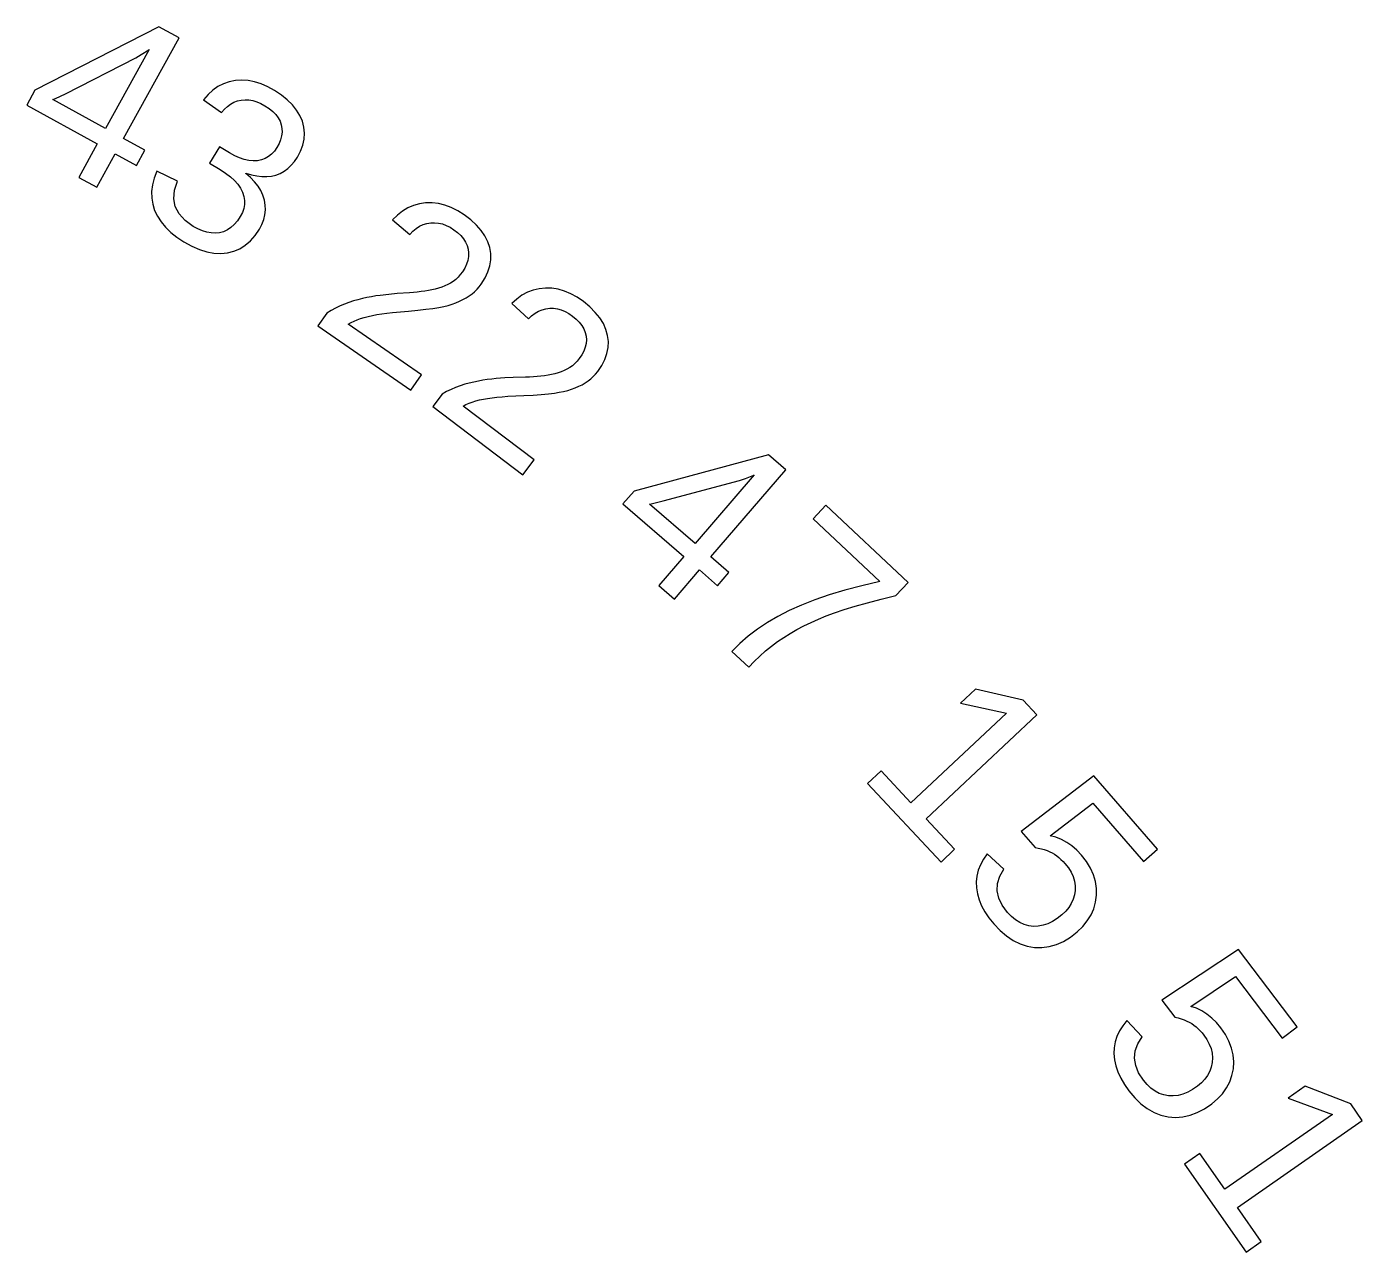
# Model space of a CAD drawing. Header units: metres. Extents: x -119 to 119, y -119 to 119.
# Drawn here: x 53.37 to 97.95, y 63.04 to 103.93 of the extents above; entities that cross this region are included whole.
import ezdxf

# ---------------------------------------------------------------- set-up
doc = ezdxf.new("R2010")
doc.units = ezdxf.units.M

msp = doc.modelspace()

# ---------------------------------------------------------------- linework, layer by layer
for p, q in [((57.787, 103.931), (53.6454, 101.815)), ((58.4573, 103.562), (57.787, 103.931)), ((56.6065, 100.198), (58.4573, 103.562)), ((57.4542, 103.173), (56.001, 100.531)), ((57.0157, 102.897), (57.1932, 103.002)), ((57.1932, 103.002), (57.4434, 103.164)), ((57.4434, 103.164), (57.4542, 103.173)), ((54.6711, 101.696), (57.0157, 102.897)), ((60.1332, 102.093), (59.9394, 102.027)), ((60.338, 102.132), (60.1332, 102.093)), ((60.5497, 102.145), (60.338, 102.132)), ((60.7636, 102.131), (60.5497, 102.145)), ((60.9797, 102.089), (60.7636, 102.131)), ((61.198, 102.021), (60.9797, 102.089)), ((53.6454, 101.815), (53.3722, 101.318)), ((54.3368, 101.539), (54.6711, 101.696)), ((59.424, 101.668), (59.2743, 101.495)), ((59.5848, 101.814), (59.424, 101.668)), ((59.7566, 101.934), (59.5848, 101.814)), ((59.9394, 102.027), (59.7566, 101.934)), ((61.4185, 101.926), (61.198, 102.021)), ((61.6413, 101.804), (61.4185, 101.926)), ((61.8709, 101.652), (61.6413, 101.804)), ((62.0708, 101.492), (61.8709, 101.652)), ((53.3722, 101.318), (55.7229, 100.025)), ((54.2408, 101.499), (54.3368, 101.539)), ((56.001, 100.531), (54.2408, 101.499)), ((59.2743, 101.495), (59.8744, 101.065)), ((59.9689, 101.177), (60.0693, 101.272)), ((60.0693, 101.272), (60.1756, 101.351)), ((60.1756, 101.351), (60.2879, 101.412)), ((60.2879, 101.412), (60.406, 101.457)), ((60.406, 101.457), (60.5301, 101.484)), ((60.5301, 101.484), (60.6584, 101.495)), ((60.6584, 101.495), (60.7882, 101.489)), ((60.7882, 101.489), (60.9196, 101.466)), ((60.9196, 101.466), (61.0526, 101.426)), ((61.0526, 101.426), (61.1872, 101.368)), ((61.1872, 101.368), (61.3232, 101.294)), ((61.3232, 101.294), (61.4641, 101.2)), ((61.4641, 101.2), (61.5849, 101.101)), ((62.2412, 101.325), (62.0708, 101.492)), ((62.382, 101.149), (62.2412, 101.325)), ((59.8744, 101.065), (59.9689, 101.177)), ((61.5849, 101.101), (61.6858, 100.998)), ((61.6858, 100.998), (61.7666, 100.889)), ((61.7666, 100.889), (61.8275, 100.775)), ((61.8275, 100.775), (61.8684, 100.656)), ((62.4932, 100.965), (62.382, 101.149)), ((62.5747, 100.774), (62.4932, 100.965)), ((62.6261, 100.578), (62.5747, 100.774)), ((61.8684, 100.656), (61.8903, 100.534)), ((61.8939, 100.41), (61.8793, 100.285)), ((61.8903, 100.534), (61.8939, 100.41)), ((62.6459, 100.381), (62.6261, 100.578)), ((62.634, 100.183), (62.6459, 100.381)), ((55.7229, 100.025), (55.1065, 98.9047)), ((57.3109, 99.8103), (56.6065, 100.198)), ((59.8067, 99.9222), (59.4784, 99.3798)), ((60.1455, 99.7171), (59.8067, 99.9222)), ((61.7258, 99.9026), (61.6418, 99.7814)), ((61.7953, 100.032), (61.7258, 99.9026)), ((61.8464, 100.159), (61.7953, 100.032)), ((61.8793, 100.285), (61.8464, 100.159)), ((62.5155, 99.7823), (62.5906, 99.983)), ((62.5906, 99.983), (62.634, 100.183)), ((55.7119, 98.5716), (56.3284, 99.6923)), ((56.3284, 99.6923), (57.0329, 99.3048)), ((57.0329, 99.3048), (57.3109, 99.8103)), ((60.3133, 99.6239), (60.1455, 99.7171)), ((60.4758, 99.5508), (60.3133, 99.6239)), ((60.633, 99.4977), (60.4758, 99.5508)), ((60.7849, 99.4646), (60.633, 99.4977)), ((60.9314, 99.4516), (60.7849, 99.4646)), ((61.0726, 99.4587), (60.9314, 99.4516)), ((61.2063, 99.4855), (61.0726, 99.4587)), ((61.3301, 99.5312), (61.2063, 99.4855)), ((61.444, 99.5957), (61.3301, 99.5312)), ((61.5479, 99.6791), (61.444, 99.5957)), ((61.6418, 99.7814), (61.5479, 99.6791)), ((62.2032, 99.3066), (62.3103, 99.4343)), ((62.3103, 99.4343), (62.4087, 99.5804)), ((62.4087, 99.5804), (62.5155, 99.7823)), ((57.7176, 99.1107), (57.6281, 98.8778)), ((58.4001, 98.7782), (57.7176, 99.1107)), ((59.4784, 99.3798), (59.8309, 99.1665)), ((59.8309, 99.1665), (60.0117, 99.0484)), ((60.0117, 99.0484), (60.1699, 98.927)), ((60.6818, 99.0313), (60.6901, 99.045)), ((60.841, 98.8981), (60.6818, 99.0313)), ((60.6901, 99.045), (60.8735, 98.9882)), ((60.8735, 98.9882), (61.0501, 98.9499)), ((61.5389, 98.9455), (61.6882, 98.9809)), ((61.6882, 98.9809), (61.8299, 99.0346)), ((61.8299, 99.0346), (61.963, 99.1068)), ((61.963, 99.1068), (62.0875, 99.1974)), ((62.0875, 99.1974), (62.2032, 99.3066)), ((55.1065, 98.9047), (55.7119, 98.5716)), ((57.5693, 98.6508), (57.5412, 98.4296)), ((57.6281, 98.8778), (57.5693, 98.6508)), ((58.3032, 98.474), (58.4001, 98.7782)), ((60.1699, 98.927), (60.3055, 98.802)), ((60.3055, 98.802), (60.4184, 98.6737)), ((60.4184, 98.6737), (60.5086, 98.5419)), ((60.5086, 98.5419), (60.5762, 98.4068)), ((60.9783, 98.7591), (60.841, 98.8981)), ((61.0937, 98.6143), (60.9783, 98.7591)), ((61.0501, 98.9499), (61.2199, 98.93)), ((61.1871, 98.4636), (61.0937, 98.6143)), ((61.2199, 98.93), (61.3828, 98.9286)), ((61.3828, 98.9286), (61.5389, 98.9455)), ((57.5412, 98.4296), (57.5439, 98.2142)), ((57.5439, 98.2142), (57.5772, 98.0046)), ((58.2806, 98.1908), (58.3032, 98.474)), ((58.3323, 97.9286), (58.2806, 98.1908)), ((60.5762, 98.4068), (60.6212, 98.2699)), ((60.6212, 98.2699), (60.6433, 98.1335)), ((60.6433, 98.1335), (60.6424, 97.9976)), ((61.2587, 98.3071), (61.1871, 98.4636)), ((61.3083, 98.1448), (61.2587, 98.3071)), ((61.336, 97.9805), (61.3083, 98.1448)), ((57.5772, 98.0046), (57.6414, 97.8009)), ((57.6414, 97.8009), (57.7348, 97.6043)), ((58.4583, 97.6873), (58.3323, 97.9286)), ((58.6585, 97.4672), (58.4583, 97.6873)), ((60.5717, 97.7271), (60.5018, 97.5926)), ((60.6185, 97.8622), (60.5717, 97.7271)), ((60.6424, 97.9976), (60.6185, 97.8622)), ((61.2851, 97.4954), (61.3244, 97.6558)), ((61.3244, 97.6558), (61.3414, 97.8175)), ((61.3414, 97.8175), (61.336, 97.9805)), ((65.7444, 97.6456), (65.5864, 97.4861)), ((65.9126, 97.7791), (65.7444, 97.6456)), ((66.0908, 97.8866), (65.9126, 97.7791)), ((66.2793, 97.9679), (66.0908, 97.8866)), ((66.4779, 98.0231), (66.2793, 97.9679)), ((66.6866, 98.0523), (66.4779, 98.0231)), ((66.9008, 98.0545), (66.6866, 98.0523)), ((67.1151, 98.0291), (66.9008, 98.0545)), ((67.3295, 97.9762), (67.1151, 98.0291)), ((67.544, 97.8957), (67.3295, 97.9762)), ((67.7586, 97.7876), (67.544, 97.8957)), ((67.9734, 97.652), (67.7586, 97.7876)), ((68.1937, 97.485), (67.9734, 97.652)), ((57.7348, 97.6043), (57.856, 97.4164)), ((57.856, 97.4164), (58.0052, 97.237)), ((58.0052, 97.237), (58.1822, 97.0662)), ((58.9331, 97.268), (58.6585, 97.4672)), ((59.0879, 97.1832), (58.9331, 97.268)), ((59.2394, 97.1182), (59.0879, 97.1832)), ((60.1892, 97.2272), (60.0705, 97.1487)), ((60.3006, 97.3273), (60.1892, 97.2272)), ((60.4049, 97.4492), (60.3006, 97.3273)), ((60.5018, 97.5926), (60.4049, 97.4492)), ((61.1396, 97.1785), (61.2235, 97.3363)), ((61.2235, 97.3363), (61.2851, 97.4954)), ((65.5864, 97.4861), (66.1603, 97.003)), ((66.2643, 97.1101), (66.3732, 97.1999)), ((66.3732, 97.1999), (66.4869, 97.2725)), ((66.4869, 97.2725), (66.6055, 97.3279)), ((66.6055, 97.3279), (66.7289, 97.366)), ((66.7289, 97.366), (66.8572, 97.3868)), ((66.8572, 97.3868), (66.9876, 97.3907)), ((66.9876, 97.3907), (67.1174, 97.3778)), ((67.1174, 97.3778), (67.2465, 97.3481)), ((67.2465, 97.3481), (67.3751, 97.3017)), ((67.3751, 97.3017), (67.503, 97.2385)), ((67.503, 97.2385), (67.6303, 97.1586)), ((68.3828, 97.3118), (68.1937, 97.485)), ((68.5407, 97.1327), (68.3828, 97.3118)), ((58.1822, 97.0662), (58.3871, 96.904)), ((58.3871, 96.904), (58.6198, 96.7504)), ((58.6198, 96.7504), (58.8814, 96.6063)), ((59.3875, 97.073), (59.2394, 97.1182)), ((59.5322, 97.0477), (59.3875, 97.073)), ((59.6736, 97.0422), (59.5322, 97.0477)), ((59.8115, 97.0566), (59.6736, 97.0422)), ((59.9447, 97.0918), (59.8115, 97.0566)), ((60.0705, 97.1487), (59.9447, 97.0918)), ((60.6661, 96.6387), (60.8375, 96.7871)), ((60.8375, 96.7871), (60.9953, 96.967)), ((60.9953, 96.967), (61.1396, 97.1785)), ((66.1603, 97.003), (66.2643, 97.1101)), ((67.6303, 97.1586), (67.7548, 97.0632)), ((67.7548, 97.0632), (67.8613, 96.9626)), ((67.8613, 96.9626), (67.9498, 96.857)), ((67.9498, 96.857), (68.0202, 96.7462)), ((68.0202, 96.7462), (68.0725, 96.6303)), ((68.6674, 96.9475), (68.5407, 97.1327)), ((68.7629, 96.7562), (68.6674, 96.9475)), ((68.8271, 96.5589), (68.7629, 96.7562)), ((58.8814, 96.6063), (59.1351, 96.4953)), ((59.1351, 96.4953), (59.3809, 96.4175)), ((59.3809, 96.4175), (59.6188, 96.3728)), ((59.6188, 96.3728), (59.8489, 96.3612)), ((59.8489, 96.3612), (60.0712, 96.3828)), ((60.0712, 96.3828), (60.283, 96.4365)), ((60.283, 96.4365), (60.4813, 96.5218)), ((60.4813, 96.5218), (60.6661, 96.6387)), ((68.0725, 96.6303), (68.1069, 96.5093)), ((68.1069, 96.5093), (68.1228, 96.385)), ((68.1228, 96.385), (68.1194, 96.2598)), ((68.86, 96.3584), (68.8271, 96.5589)), ((68.8608, 96.1568), (68.86, 96.3584)), ((67.9936, 95.8781), (67.913, 95.7488)), ((68.0548, 96.0063), (67.9936, 95.8781)), ((68.0968, 96.1335), (68.0548, 96.0063)), ((68.1194, 96.2598), (68.0968, 96.1335)), ((68.7664, 95.7507), (68.8296, 95.9543)), ((68.8296, 95.9543), (68.8608, 96.1568)), ((67.6067, 95.4329), (67.5177, 95.375)), ((67.6908, 95.4993), (67.6067, 95.4329)), ((67.7698, 95.5741), (67.6908, 95.4993)), ((67.8439, 95.6572), (67.7698, 95.5741)), ((67.913, 95.7488), (67.8439, 95.6572)), ((68.5439, 95.3406), (68.6711, 95.5462)), ((68.6711, 95.5462), (68.7664, 95.7507)), ((65.1678, 94.9661), (65.0217, 94.9455)), ((65.4563, 94.9993), (65.1678, 94.9661)), ((65.7381, 95.0258), (65.4563, 94.9993)), ((66.148, 95.0546), (65.7381, 95.0258)), ((66.2797, 95.0656), (66.148, 95.0546)), ((66.4086, 95.0786), (66.2797, 95.0656)), ((66.5345, 95.0934), (66.4086, 95.0786)), ((66.6577, 95.1102), (66.5345, 95.0934)), ((66.7779, 95.1289), (66.6577, 95.1102)), ((66.8951, 95.151), (66.7779, 95.1289)), ((67.0084, 95.1774), (66.8951, 95.151)), ((67.1179, 95.208), (67.0084, 95.1774)), ((67.2236, 95.2428), (67.1179, 95.208)), ((67.3256, 95.282), (67.2236, 95.2428)), ((67.4237, 95.3254), (67.3256, 95.282)), ((67.5177, 95.375), (67.4237, 95.3254)), ((68.141, 94.9461), (68.2352, 95.015)), ((68.2352, 95.015), (68.3226, 95.0889)), ((68.3226, 95.0889), (68.4031, 95.1678)), ((68.4031, 95.1678), (68.4769, 95.2517)), ((68.4769, 95.2517), (68.5439, 95.3406)), ((69.901, 94.9688), (69.7275, 94.8424)), ((70.0836, 95.0687), (69.901, 94.9688)), ((70.2752, 95.1422), (70.0836, 95.0687)), ((70.4759, 95.1892), (70.2752, 95.1422)), ((70.6857, 95.2097), (70.4759, 95.1892)), ((70.8998, 95.203), (70.6857, 95.2097)), ((71.1128, 95.1688), (70.8998, 95.203)), ((71.3249, 95.1071), (71.1128, 95.1688)), ((71.5359, 95.0178), (71.3249, 95.1071)), ((71.7459, 94.9009), (71.5359, 95.0178)), ((63.681, 94.5438), (63.533, 94.4645)), ((63.8295, 94.615), (63.681, 94.5438)), ((63.9787, 94.6782), (63.8295, 94.615)), ((64.1284, 94.7334), (63.9787, 94.6782)), ((64.2786, 94.7805), (64.1284, 94.7334)), ((64.4289, 94.8218), (64.2786, 94.7805)), ((64.5784, 94.8589), (64.4289, 94.8218)), ((64.727, 94.8919), (64.5784, 94.8589)), ((64.8748, 94.9208), (64.727, 94.8919)), ((65.0217, 94.9455), (64.8748, 94.9208)), ((66.6962, 94.5004), (66.9317, 94.5319)), ((66.9317, 94.5319), (67.1309, 94.5642)), ((67.1309, 94.5642), (67.2937, 94.5973)), ((67.2937, 94.5973), (67.435, 94.633)), ((67.435, 94.633), (67.5695, 94.6735)), ((67.5695, 94.6735), (67.6972, 94.7186)), ((67.6972, 94.7186), (67.8182, 94.7685)), ((67.8182, 94.7685), (67.9325, 94.823)), ((67.9325, 94.823), (68.04, 94.8822)), ((68.04, 94.8822), (68.141, 94.9461)), ((69.7275, 94.8424), (69.563, 94.6895)), ((69.563, 94.6895), (70.1165, 94.183)), ((70.5747, 94.4892), (70.6996, 94.5222)), ((70.6996, 94.5222), (70.8286, 94.5377)), ((70.8286, 94.5377), (70.9591, 94.5362)), ((70.9591, 94.5362), (71.0882, 94.5179)), ((71.0882, 94.5179), (71.216, 94.4829)), ((71.9548, 94.7565), (71.7459, 94.9009)), ((72.168, 94.5805), (71.9548, 94.7565)), ((72.3498, 94.3997), (72.168, 94.5805)), ((63.3855, 94.3772), (63.0909, 93.9535)), ((63.533, 94.4645), (63.3855, 94.3772)), ((64.1982, 94.0576), (64.2971, 94.1068)), ((64.2971, 94.1068), (64.4037, 94.1521)), ((64.4037, 94.1521), (64.5181, 94.1934)), ((64.5181, 94.1934), (64.6402, 94.2309)), ((64.6402, 94.2309), (64.7701, 94.2646)), ((64.7701, 94.2646), (64.9094, 94.2952)), ((64.9094, 94.2952), (65.0598, 94.3233)), ((65.0598, 94.3233), (65.2212, 94.3488)), ((65.2212, 94.3488), (65.3935, 94.3718)), ((65.3935, 94.3718), (65.5769, 94.3922)), ((65.5769, 94.3922), (66.1159, 94.4394)), ((66.1159, 94.4394), (66.4242, 94.4695)), ((66.4242, 94.4695), (66.6962, 94.5004)), ((70.1165, 94.183), (70.2248, 94.2858)), ((70.2248, 94.2858), (70.3373, 94.371)), ((70.3373, 94.371), (70.4539, 94.4388)), ((70.4539, 94.4388), (70.5747, 94.4892)), ((71.216, 94.4829), (71.3425, 94.4312)), ((71.3425, 94.4312), (71.4677, 94.3629)), ((71.4677, 94.3629), (71.5916, 94.2777)), ((71.5916, 94.2777), (71.7121, 94.1772)), ((71.7121, 94.1772), (71.8143, 94.0724)), ((71.8143, 94.0724), (71.8983, 93.9631)), ((72.5002, 94.2142), (72.3498, 94.3997)), ((72.6191, 94.0239), (72.5002, 94.2142)), ((63.0909, 93.9535), (66.1894, 91.7989)), ((64.1069, 94.0046), (64.1982, 94.0576)), ((66.5445, 92.3096), (64.1069, 94.0046)), ((71.8983, 93.9631), (71.9641, 93.8495)), ((71.9641, 93.8495), (72.0116, 93.7316)), ((72.0116, 93.7316), (72.0409, 93.6093)), ((72.7066, 93.8289), (72.6191, 94.0239)), ((72.7626, 93.6291), (72.7066, 93.8289)), ((72.7872, 93.4273), (72.7626, 93.6291)), ((72.0153, 93.2342), (71.9681, 93.1088)), ((72.0432, 93.3594), (72.0153, 93.2342)), ((72.0409, 93.6093), (72.0517, 93.4844)), ((72.0517, 93.4844), (72.0432, 93.3594)), ((72.7401, 93.0248), (72.7797, 93.2259)), ((72.7797, 93.2259), (72.7872, 93.4273)), ((71.7429, 92.7688), (71.6655, 92.6888)), ((71.8158, 92.8575), (71.7429, 92.7688)), ((71.9016, 92.9833), (71.8158, 92.8575)), ((71.9681, 93.1088), (71.9016, 92.9833)), ((72.5649, 92.6236), (72.6685, 92.8241)), ((72.6685, 92.8241), (72.7401, 93.0248)), ((66.1894, 91.7989), (66.5445, 92.3096)), ((70.656, 92.285), (70.5351, 92.2713)), ((70.774, 92.3023), (70.656, 92.285)), ((70.8883, 92.3239), (70.774, 92.3023)), ((70.999, 92.35), (70.8883, 92.3239)), ((71.106, 92.3804), (70.999, 92.35)), ((71.2095, 92.4153), (71.106, 92.3804)), ((71.3093, 92.4547), (71.2095, 92.4153)), ((71.4053, 92.5003), (71.3093, 92.4547)), ((71.4967, 92.5545), (71.4053, 92.5003)), ((71.5834, 92.6174), (71.4967, 92.5545)), ((71.6655, 92.6888), (71.5834, 92.6174)), ((72.2814, 92.2567), (72.3586, 92.3374)), ((72.3586, 92.3374), (72.4292, 92.4235)), ((72.4292, 92.4235), (72.5649, 92.6236)), ((67.6889, 91.8935), (67.5375, 91.8285)), ((67.8405, 91.9505), (67.6889, 91.8935)), ((67.9923, 91.9994), (67.8405, 91.9505)), ((68.1444, 92.0403), (67.9923, 91.9994)), ((68.2963, 92.0753), (68.1444, 92.0403)), ((68.4472, 92.1063), (68.2963, 92.0753)), ((68.5971, 92.1331), (68.4472, 92.1063)), ((68.7459, 92.1558), (68.5971, 92.1331)), ((68.8937, 92.1744), (68.7459, 92.1558)), ((69.0405, 92.189), (68.8937, 92.1744)), ((69.3301, 92.2102), (69.0405, 92.189)), ((69.6129, 92.225), (69.3301, 92.2102)), ((70.0235, 92.2368), (69.6129, 92.225)), ((70.1556, 92.2424), (70.0235, 92.2368)), ((70.2849, 92.25), (70.1556, 92.2424)), ((70.4113, 92.2597), (70.2849, 92.25)), ((70.5351, 92.2713), (70.4113, 92.2597)), ((71.428, 91.7973), (71.5576, 91.8371)), ((71.5576, 91.8371), (71.6805, 91.8819)), ((71.6805, 91.8819), (71.7969, 91.9316)), ((71.7969, 91.9316), (71.9068, 91.9864)), ((71.9068, 91.9864), (72.0103, 92.046)), ((72.0103, 92.046), (72.1073, 92.1109)), ((72.1073, 92.1109), (72.1977, 92.1812)), ((72.1977, 92.1812), (72.2814, 92.2567)), ((67.2354, 91.6743), (66.9235, 91.2632)), ((67.3863, 91.7554), (67.2354, 91.6743)), ((67.5375, 91.8285), (67.3863, 91.7554)), ((68.135, 91.3664), (68.2434, 91.4072)), ((68.2434, 91.4072), (68.3594, 91.4438)), ((68.3594, 91.4438), (68.483, 91.4763)), ((68.483, 91.4763), (68.6141, 91.5045)), ((68.6141, 91.5045), (68.7546, 91.5294)), ((68.7546, 91.5294), (68.906, 91.5512)), ((68.906, 91.5512), (69.0683, 91.57)), ((69.0683, 91.57), (69.2415, 91.5858)), ((69.2415, 91.5858), (69.4255, 91.5986)), ((69.4255, 91.5986), (69.9661, 91.6235)), ((69.9661, 91.6235), (70.2753, 91.6408)), ((70.2753, 91.6408), (70.5483, 91.6604)), ((70.5483, 91.6604), (70.785, 91.6822)), ((70.785, 91.6822), (70.9853, 91.7063)), ((70.9853, 91.7063), (71.1494, 91.7325)), ((71.1494, 91.7325), (71.292, 91.7624)), ((71.292, 91.7624), (71.428, 91.7973)), ((66.9235, 91.2632), (69.9302, 88.9822)), ((67.9408, 91.2722), (68.0341, 91.3214)), ((70.3062, 89.4778), (67.9408, 91.2722)), ((68.0341, 91.3214), (68.135, 91.3664)), ((78.1327, 89.6453), (73.6417, 88.4368)), ((78.7117, 89.1453), (78.1327, 89.6453)), ((69.9302, 88.9822), (70.3062, 89.4778)), ((74.6202, 88.1071), (77.1631, 88.7938)), ((77.6495, 88.9726), (75.6788, 86.6908)), ((76.2018, 86.2391), (78.7117, 89.1453)), ((77.1631, 88.7938), (77.3587, 88.8601)), ((77.3587, 88.8601), (77.6372, 88.9665)), ((77.6372, 88.9665), (77.6495, 88.9726)), ((73.6417, 88.4368), (73.2711, 88.0077)), ((73.2711, 88.0077), (75.3017, 86.2541)), ((74.1584, 88.0039), (74.2605, 88.0227)), ((75.6788, 86.6908), (74.1584, 88.0039)), ((74.2605, 88.0227), (74.6202, 88.1071)), ((80.0432, 87.9611), (79.6176, 87.5076)), ((82.7892, 85.3838), (80.0432, 87.9611)), ((79.6176, 87.5076), (81.848, 85.4141)), ((75.3017, 86.2541), (74.4657, 85.2861)), ((76.8103, 85.7136), (76.2018, 86.2391)), ((74.9887, 84.8344), (75.8247, 85.8024)), ((75.8247, 85.8024), (76.4332, 85.2769)), ((76.4332, 85.2769), (76.8103, 85.7136)), ((74.4657, 85.2861), (74.9887, 84.8344)), ((81.2461, 85.2748), (80.6832, 85.1266)), ((81.848, 85.4141), (81.2461, 85.2748)), ((82.3827, 84.9507), (82.7892, 85.3838)), ((79.6742, 84.8041), (79.2282, 84.6298)), ((80.1592, 84.9698), (79.6742, 84.8041)), ((80.6832, 85.1266), (80.1592, 84.9698)), ((81.0267, 84.5931), (81.436, 84.7084)), ((81.436, 84.7084), (81.888, 84.8276)), ((81.888, 84.8276), (82.3827, 84.9507)), ((78.4452, 84.2525), (78.0924, 84.0454)), ((78.821, 84.4466), (78.4452, 84.2525)), ((79.2282, 84.6298), (78.821, 84.4466)), ((79.7993, 84.1661), (80.0547, 84.2706)), ((80.0547, 84.2706), (80.336, 84.3742)), ((80.336, 84.3742), (80.66, 84.4817)), ((80.66, 84.4817), (81.0267, 84.5931)), ((77.7627, 83.8254), (77.4561, 83.5925)), ((78.0924, 84.0454), (77.7627, 83.8254)), ((78.8575, 83.6877), (79.0809, 83.8163)), ((79.0809, 83.8163), (79.3123, 83.9389)), ((79.3123, 83.9389), (79.5518, 84.0555)), ((79.5518, 84.0555), (79.7993, 84.1661)), ((77.4561, 83.5925), (77.1726, 83.3467)), ((78.2302, 83.2596), (78.4335, 83.4108)), ((78.4335, 83.4108), (78.642, 83.5531)), ((78.642, 83.5531), (78.8575, 83.6877)), ((77.1726, 83.3467), (76.9122, 83.088)), ((76.9122, 83.088), (77.4693, 82.5651)), ((77.6516, 82.7522), (77.8392, 82.9303)), ((77.8392, 82.9303), (78.0321, 83.0994)), ((78.0321, 83.0994), (78.2302, 83.2596)), ((77.4693, 82.5651), (77.6516, 82.7522)), ((85.0389, 81.8284), (84.535, 81.3556)), ((86.6276, 81.464), (85.0389, 81.8284)), ((84.535, 81.3556), (86.0762, 81.0301)), ((87.0896, 80.9719), (86.6276, 81.464)), ((86.0762, 81.0301), (82.8862, 78.036)), ((83.3899, 77.4994), (87.0896, 80.9719)), ((81.8884, 79.0991), (81.4349, 78.6735)), ((82.8862, 78.036), (81.8884, 79.0991)), ((88.9948, 78.9338), (86.5585, 77.0809)), ((91.1125, 76.4817), (88.9948, 78.9338)), ((81.4349, 78.6735), (83.8897, 76.058)), ((87.5326, 76.9351), (88.9593, 78.0232)), ((88.9593, 78.0232), (90.6417, 76.0752)), ((84.3432, 76.4837), (83.3899, 77.4994)), ((86.5585, 77.0809), (87.0258, 76.5397)), ((87.7242, 76.8839), (87.5326, 76.9351)), ((87.9089, 76.8097), (87.7242, 76.8839)), ((88.0865, 76.7125), (87.9089, 76.8097)), ((88.2572, 76.5925), (88.0865, 76.7125)), ((83.8897, 76.058), (84.3432, 76.4837)), ((85.4328, 76.328), (85.307, 76.1494)), ((85.9808, 75.8235), (85.4328, 76.328)), ((87.0258, 76.5397), (87.1347, 76.5219)), ((87.1347, 76.5219), (87.238, 76.4993)), ((87.238, 76.4993), (87.336, 76.472)), ((87.336, 76.472), (87.4285, 76.44)), ((87.4285, 76.44), (87.5154, 76.4032)), ((87.5154, 76.4032), (87.597, 76.3618)), ((87.597, 76.3618), (87.6748, 76.3156)), ((87.6748, 76.3156), (87.7502, 76.2643)), ((87.7502, 76.2643), (87.8231, 76.2079)), ((88.4208, 76.4495), (88.2572, 76.5925)), ((88.5775, 76.2837), (88.4208, 76.4495)), ((88.7441, 76.0697), (88.5775, 76.2837)), ((90.6417, 76.0752), (91.1125, 76.4817)), ((85.2074, 75.9669), (85.1339, 75.7806)), ((85.307, 76.1494), (85.2074, 75.9669)), ((85.8477, 75.5808), (85.9808, 75.8235)), ((87.8231, 76.2079), (87.8935, 76.1463)), ((87.8935, 76.1463), (87.9615, 76.0796)), ((87.9615, 76.0796), (88.0269, 76.0077)), ((88.0269, 76.0077), (88.1387, 75.8643)), ((88.1387, 75.8643), (88.2281, 75.7186)), ((88.8776, 75.8523), (88.7441, 76.0697)), ((88.978, 75.6313), (88.8776, 75.8523)), ((85.0867, 75.5905), (85.0657, 75.3966)), ((85.0657, 75.3966), (85.0708, 75.1989)), ((85.1339, 75.7806), (85.0867, 75.5905)), ((85.7672, 75.0967), (85.7765, 75.3385)), ((85.7765, 75.3385), (85.8477, 75.5808)), ((88.2281, 75.7186), (88.2952, 75.5705)), ((88.2952, 75.5705), (88.34, 75.4202)), ((88.34, 75.4202), (88.3625, 75.2675)), ((89.0452, 75.4068), (88.978, 75.6313)), ((89.0793, 75.1788), (89.0452, 75.4068)), ((85.0708, 75.1989), (85.1024, 74.9991)), ((85.1024, 74.9991), (85.1599, 74.7991)), ((85.8198, 74.8553), (85.7672, 75.0967)), ((88.3417, 74.9599), (88.2998, 74.8138)), ((88.3627, 75.1125), (88.3417, 74.9599)), ((88.3625, 75.2675), (88.3627, 75.1125)), ((89.0492, 74.7191), (89.0802, 74.9473)), ((89.0802, 74.9473), (89.0793, 75.1788)), ((85.1599, 74.7991), (85.2431, 74.5988)), ((85.2431, 74.5988), (85.3522, 74.3984)), ((85.9344, 74.6145), (85.8198, 74.8553)), ((86.1108, 74.374), (85.9344, 74.6145)), ((88.1539, 74.5411), (88.0498, 74.4145)), ((88.2372, 74.6741), (88.1539, 74.5411)), ((88.2998, 74.8138), (88.2372, 74.6741)), ((88.8953, 74.2931), (88.9876, 74.501)), ((88.9876, 74.501), (89.0492, 74.7191)), ((85.3522, 74.3984), (85.4872, 74.1976)), ((85.4872, 74.1976), (85.6479, 73.9967)), ((86.241, 74.2382), (86.1108, 74.374)), ((86.3768, 74.1259), (86.241, 74.2382)), ((86.5181, 74.0371), (86.3768, 74.1259)), ((86.6649, 73.9718), (86.5181, 74.0371)), ((87.6123, 74.073), (87.4544, 73.9975)), ((87.7691, 74.172), (87.6123, 74.073)), ((87.925, 74.2945), (87.7691, 74.172)), ((88.0498, 74.4145), (87.925, 74.2945)), ((88.6188, 73.9078), (88.7724, 74.0954)), ((88.7724, 74.0954), (88.8953, 74.2931)), ((85.6479, 73.9967), (85.8584, 73.7749)), ((85.8584, 73.7749), (86.0756, 73.5893)), ((86.0756, 73.5893), (86.2995, 73.44)), ((86.8173, 73.9299), (86.6649, 73.9718)), ((86.9753, 73.9116), (86.8173, 73.9299)), ((87.136, 73.9168), (86.9753, 73.9116)), ((87.2957, 73.9454), (87.136, 73.9168)), ((87.4544, 73.9975), (87.2957, 73.9454)), ((88.2056, 73.5523), (88.4346, 73.7304)), ((88.4346, 73.7304), (88.6188, 73.9078)), ((86.2995, 73.44), (86.53, 73.3268)), ((86.53, 73.3268), (86.7672, 73.2499)), ((86.7672, 73.2499), (87.0111, 73.2092)), ((87.0111, 73.2092), (87.2566, 73.2049)), ((87.2566, 73.2049), (87.4989, 73.237)), ((87.4989, 73.237), (87.7378, 73.3056)), ((87.7378, 73.3056), (87.9734, 73.4108)), ((87.9734, 73.4108), (88.2056, 73.5523)), ((93.8127, 73.1423), (91.264, 71.4473)), ((95.7709, 70.5611), (93.8127, 73.1423)), ((92.2269, 71.2402), (93.7196, 72.2358)), ((93.7196, 72.2358), (95.2753, 70.1852)), ((91.264, 71.4473), (91.6961, 70.8777)), ((92.4149, 71.1769), (92.2269, 71.2402)), ((92.5945, 71.0912), (92.4149, 71.1769)), ((92.7656, 70.983), (92.5945, 71.0912)), ((92.9283, 70.8524), (92.7656, 70.983)), ((89.956, 70.5969), (89.845, 70.4211)), ((90.0929, 70.7672), (89.956, 70.5969)), ((90.6078, 70.2291), (90.0929, 70.7672)), ((91.6961, 70.8777), (91.8036, 70.853)), ((91.8036, 70.853), (91.9054, 70.8239)), ((91.9054, 70.8239), (92.0014, 70.7904)), ((92.0014, 70.7904), (92.0916, 70.7526)), ((92.0916, 70.7526), (92.1761, 70.7105)), ((92.1761, 70.7105), (92.2549, 70.6639)), ((92.2549, 70.6639), (92.3296, 70.6129)), ((92.3296, 70.6129), (92.4016, 70.557)), ((92.4016, 70.557), (92.4708, 70.496)), ((92.4708, 70.496), (92.5371, 70.4301)), ((93.0826, 70.6994), (92.9283, 70.8524)), ((93.2285, 70.5239), (93.0826, 70.6994)), ((93.3812, 70.2999), (93.2285, 70.5239)), ((95.2753, 70.1852), (95.7709, 70.5611)), ((89.7008, 70.0531), (89.6675, 69.8609)), ((89.76, 70.2398), (89.7008, 70.0531)), ((89.845, 70.4211), (89.76, 70.2398)), ((90.3732, 69.7579), (90.4596, 69.9952)), ((90.4596, 69.9952), (90.6078, 70.2291)), ((92.5371, 70.4301), (92.6008, 70.3592)), ((92.6008, 70.3592), (92.6616, 70.2834)), ((92.6616, 70.2834), (92.764, 70.1332)), ((92.764, 70.1332), (92.844, 69.982)), ((93.5007, 70.0744), (93.3812, 70.2999)), ((93.5869, 69.8475), (93.5007, 70.0744)), ((89.6675, 69.8609), (89.6602, 69.6632)), ((89.6602, 69.6632), (89.6791, 69.4619)), ((90.3487, 69.5172), (90.3732, 69.7579)), ((92.844, 69.982), (92.9016, 69.83)), ((92.9016, 69.83), (92.9368, 69.6772)), ((92.9368, 69.6772), (92.9496, 69.5234)), ((93.6398, 69.6192), (93.5869, 69.8475)), ((93.6593, 69.3895), (93.6398, 69.6192)), ((89.6791, 69.4619), (89.7238, 69.2586)), ((89.7238, 69.2586), (89.7942, 69.0535)), ((90.3859, 69.273), (90.3487, 69.5172)), ((90.485, 69.0253), (90.3859, 69.273)), ((92.9093, 69.2177), (92.8583, 69.0745)), ((92.94, 69.3687), (92.9093, 69.2177)), ((92.9496, 69.5234), (92.94, 69.3687)), ((93.6002, 68.9326), (93.6456, 69.1584)), ((93.6456, 69.1584), (93.6593, 69.3895)), ((89.7942, 69.0535), (89.8904, 68.8465)), ((89.8904, 68.8465), (90.0123, 68.6377)), ((90.6459, 68.7742), (90.485, 69.0253)), ((90.7672, 68.6305), (90.6459, 68.7742)), ((92.5835, 68.6919), (92.4514, 68.58)), ((92.6954, 68.8116), (92.5835, 68.6919)), ((92.787, 68.9391), (92.6954, 68.8116)), ((92.8583, 69.0745), (92.787, 68.9391)), ((93.4197, 68.5172), (93.5249, 68.7189)), ((93.5249, 68.7189), (93.6002, 68.9326)), ((90.0123, 68.6377), (90.16, 68.427)), ((90.16, 68.427), (90.356, 68.1923)), ((90.8956, 68.5098), (90.7672, 68.6305)), ((91.031, 68.4122), (90.8956, 68.5098)), ((91.1734, 68.3377), (91.031, 68.4122)), ((91.3229, 68.2863), (91.1734, 68.3377)), ((91.4793, 68.258), (91.3229, 68.2863)), ((91.64, 68.253), (91.4793, 68.258)), ((91.8012, 68.2715), (91.64, 68.253)), ((91.963, 68.3134), (91.8012, 68.2715)), ((92.1252, 68.3788), (91.963, 68.3134)), ((92.288, 68.4676), (92.1252, 68.3788)), ((92.4514, 68.58), (92.288, 68.4676)), ((93.1193, 68.1502), (93.2845, 68.3277)), ((93.2845, 68.3277), (93.4197, 68.5172)), ((96.0455, 68.5768), (95.4782, 68.1822)), ((97.5642, 67.9849), (96.0455, 68.5768)), ((90.356, 68.1923), (90.5611, 67.9933)), ((90.5611, 67.9933), (90.775, 67.8301)), ((90.775, 67.8301), (90.9979, 67.7026)), ((92.4437, 67.695), (92.6845, 67.8216)), ((92.6845, 67.8216), (92.9242, 67.9848)), ((92.9242, 67.9848), (93.1193, 68.1502)), ((95.4782, 68.1822), (96.9555, 67.6359)), ((97.9496, 67.4307), (97.5642, 67.9849)), ((90.9979, 67.7026), (91.2298, 67.6108)), ((91.2298, 67.6108), (91.4706, 67.5548)), ((91.4706, 67.5548), (91.7154, 67.5349)), ((91.7154, 67.5349), (91.9592, 67.5517)), ((91.9592, 67.5517), (92.2019, 67.605)), ((92.2019, 67.605), (92.4437, 67.695)), ((96.9555, 67.6359), (93.3637, 65.1381)), ((93.7838, 64.5339), (97.9496, 67.4307)), ((92.5312, 66.3352), (92.0206, 65.98)), ((92.0206, 65.98), (94.0685, 63.0351)), ((93.3637, 65.1381), (92.5312, 66.3352)), ((94.5791, 63.3902), (93.7838, 64.5339)), ((94.0685, 63.0351), (94.5791, 63.3902))]:
    msp.add_line(p, q)

doc.saveas('drawing.dxf')
